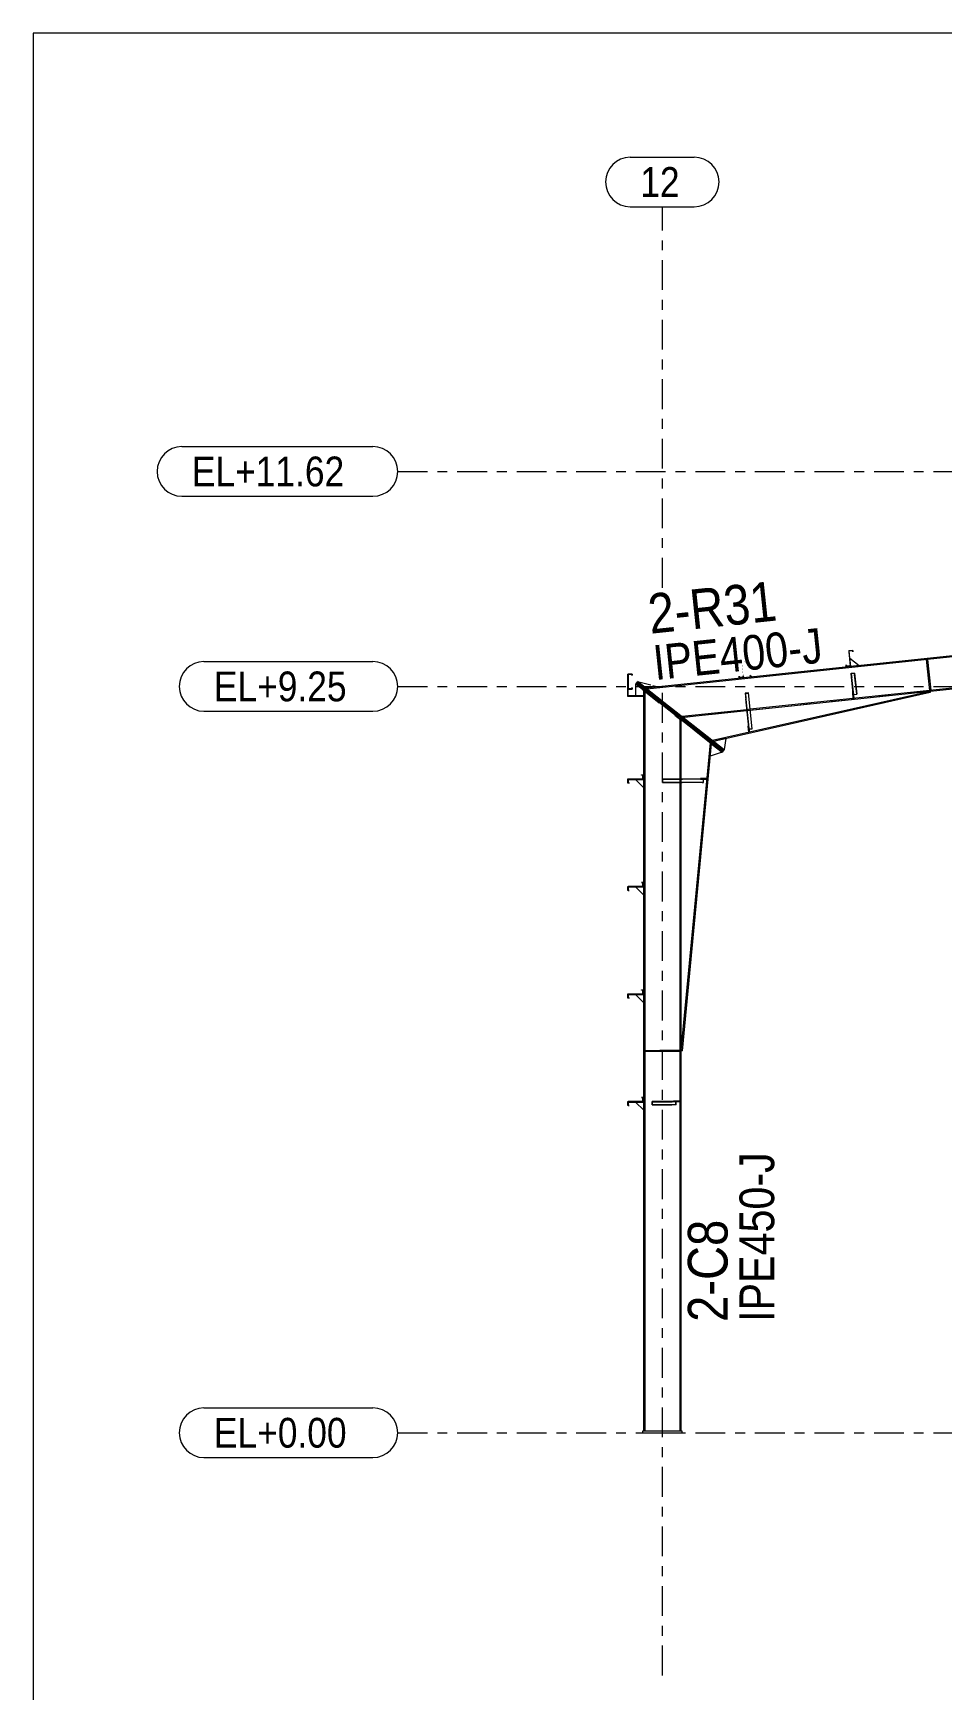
# Model space of a CAD drawing. Header units: millimetres. Extents: x -49 to 773, y -73 to 501.
# Drawn here: x -46.7 to 44.8, y 333.6 to 500.5 of the extents above; entities that cross this region are included whole.
import ezdxf

# ---------------------------------------------------------------- set-up
doc = ezdxf.new("R2010")
doc.units = ezdxf.units.MM
for name, pattern in [('XKITLINE00', [0]), ('XKITLINE02', [4, 2, -2]), ('XKITLINE03', [6, 3, -1, 1, -1])]:
    doc.linetypes.add(name, pattern=pattern)
for name, color, linetype, lineweight in [('DrawingSheet', 5, 'Continuous', 0), ('Part', 2, 'Continuous', 0), ('PartMark', 7, 'Continuous', 0), ('S-grid', 1, 'Continuous', 0)]:
    doc.layers.add(name, color=color, linetype=linetype, lineweight=lineweight)
doc.styles.add('ARIAL', font='ARIAL.TTF')

# ---------------------------------------------------------------- blocks, each defined once
blk = doc.blocks.new('*A300')
at = {"layer": 'Part'}
blk.add_hatch(color=3, dxfattribs=at).paths.add_polyline_path([(25.01, 434.02), (25.34, 434.05), (25.34, 434.02), (25.03, 433.99), (25.08, 433.47), (25.07, 433.47)], flags=17)
blk = doc.blocks.new('*A301')
at = {"layer": 'Part'}
blk.add_hatch(color=3, dxfattribs=at).paths.add_polyline_path([(35.69, 436.03), (36.02, 436.06), (36.02, 436.04), (35.71, 436.01), (35.75, 435.61), (35.73, 435.61)], flags=17)
blk = doc.blocks.new('*A304')
at = {"layer": 'Part'}
blk.add_hatch(color=3, dxfattribs=at).paths.add_polyline_path([(24.66, 437.16), (25.08, 437.2), (25.09, 437.08), (25.07, 437.08), (25.06, 437.19), (24.68, 437.15), (24.84, 435.65), (24.42, 435.61), (24.41, 435.73), (24.42, 435.74), (24.43, 435.63), (24.82, 435.67)], flags=17)
blk = doc.blocks.new('*A305')
at = {"layer": 'Part'}
blk.add_hatch(color=3, dxfattribs=at).paths.add_polyline_path([(35.43, 438.3), (35.85, 438.34), (35.86, 438.22), (35.85, 438.21), (35.84, 438.32), (35.45, 438.28), (35.61, 436.79), (35.19, 436.75), (35.18, 436.87), (35.2, 436.87), (35.21, 436.76), (35.59, 436.8)], flags=17)
blk = doc.blocks.new('*A310')
at = {"layer": 'Part'}
blk.add_hatch(color=3, dxfattribs=at).paths.add_polyline_path([(14.58, 425.78), (14.58, 425.79), (14.71, 425.79), (14.71, 425.37), (13.21, 425.37), (13.21, 424.99), (13.32, 424.99), (13.32, 424.97), (13.19, 424.97), (13.19, 425.39), (14.69, 425.39), (14.69, 425.78)], flags=17)
blk = doc.blocks.new('*A311')
at = {"layer": 'Part'}
blk.add_hatch(color=3, dxfattribs=at).paths.add_polyline_path([(14.58, 414.94), (14.58, 414.96), (14.71, 414.96), (14.71, 414.54), (13.21, 414.54), (13.21, 414.15), (13.32, 414.15), (13.32, 414.14), (13.19, 414.14), (13.19, 414.56), (14.69, 414.56), (14.69, 414.94)], flags=17)
blk = doc.blocks.new('*A312')
at = {"layer": 'Part'}
blk.add_hatch(color=3, dxfattribs=at).paths.add_polyline_path([(14.58, 393.28), (14.58, 393.29), (14.71, 393.29), (14.71, 392.87), (13.21, 392.87), (13.21, 392.49), (13.32, 392.49), (13.32, 392.47), (13.19, 392.47), (13.19, 392.89), (14.69, 392.89), (14.69, 393.28)], flags=17)
blk = doc.blocks.new('*A313')
at = {"layer": 'Part'}
blk.add_hatch(color=3, dxfattribs=at).paths.add_polyline_path([(14.58, 404.11), (14.58, 404.12), (14.71, 404.12), (14.71, 403.71), (13.21, 403.71), (13.21, 403.32), (13.32, 403.32), (13.32, 403.31), (13.19, 403.31), (13.19, 403.72), (14.69, 403.72), (14.69, 404.11)], flags=17)
blk = doc.blocks.new('*A314')
at = {"layer": 'Part'}
blk.add_hatch(color=3, dxfattribs=at).paths.add_polyline_path([(15.63, 392.54), (15.63, 392.87), (16.08, 392.87), (16.08, 392.86), (15.66, 392.86), (15.66, 392.54)], flags=17)
blk = doc.blocks.new('*A315')
at = {"layer": 'Part'}
blk.add_hatch(color=3, dxfattribs=at).paths.add_polyline_path([(14.58, 425.78), (14.58, 425.79), (14.71, 425.79), (14.71, 425.37), (13.21, 425.37), (13.21, 424.99), (13.32, 424.99), (13.32, 424.97), (13.19, 424.97), (13.19, 425.39), (14.69, 425.39), (14.69, 425.78)], flags=17)
blk = doc.blocks.new('*A316')
at = {"layer": 'Part'}
blk.add_hatch(color=3, dxfattribs=at).paths.add_polyline_path([(14.58, 414.94), (14.58, 414.96), (14.71, 414.96), (14.71, 414.54), (13.21, 414.54), (13.21, 414.15), (13.32, 414.15), (13.32, 414.14), (13.19, 414.14), (13.19, 414.56), (14.69, 414.56), (14.69, 414.94)], flags=17)
blk = doc.blocks.new('*A317')
at = {"layer": 'Part'}
blk.add_hatch(color=3, dxfattribs=at).paths.add_polyline_path([(14.58, 393.28), (14.58, 393.29), (14.71, 393.29), (14.71, 392.87), (13.21, 392.87), (13.21, 392.49), (13.32, 392.49), (13.32, 392.47), (13.19, 392.47), (13.19, 392.89), (14.69, 392.89), (14.69, 393.28)], flags=17)
blk = doc.blocks.new('*A318')
at = {"layer": 'Part'}
blk.add_hatch(color=3, dxfattribs=at).paths.add_polyline_path([(14.58, 404.11), (14.58, 404.12), (14.71, 404.12), (14.71, 403.71), (13.21, 403.71), (13.21, 403.32), (13.32, 403.32), (13.32, 403.31), (13.19, 403.31), (13.19, 403.72), (14.69, 403.72), (14.69, 404.11)], flags=17)
blk = doc.blocks.new('*A319')
at = {"layer": 'Part'}
blk.add_hatch(color=3, dxfattribs=at).paths.add_polyline_path([(13.19, 434.43), (13.19, 435.95), (13.61, 435.95), (13.61, 435.83), (13.59, 435.83), (13.59, 435.94), (13.21, 435.94), (13.21, 434.45), (13.59, 434.45), (13.59, 434.56), (13.61, 434.56), (13.61, 434.43)], flags=17)
blk = doc.blocks.new('*A320')
at = {"layer": 'Part'}
blk.add_hatch(color=3, dxfattribs=at).paths.add_polyline_path([(24.66, 437.16), (25.08, 437.2), (25.09, 437.08), (25.07, 437.08), (25.06, 437.19), (24.68, 437.15), (24.84, 435.65), (24.42, 435.61), (24.41, 435.73), (24.42, 435.74), (24.43, 435.63), (24.82, 435.67)], flags=17)
blk = doc.blocks.new('*A321')
at = {"layer": 'Part'}
blk.add_hatch(color=3, dxfattribs=at).paths.add_polyline_path([(16.67, 425.04), (16.67, 425.37), (17.28, 425.37), (17.28, 425.36), (16.71, 425.36), (16.71, 425.04)], flags=17)
blk = doc.blocks.new('*A322')
at = {"layer": 'Part'}
blk.add_hatch(color=3, dxfattribs=at).paths.add_polyline_path([(35.43, 438.3), (35.85, 438.34), (35.86, 438.22), (35.85, 438.21), (35.84, 438.32), (35.45, 438.28), (35.61, 436.79), (35.19, 436.75), (35.18, 436.87), (35.2, 436.87), (35.21, 436.76), (35.59, 436.8)], flags=17)
blk = doc.blocks.new('*A398')
at = {"layer": 'DrawingSheet', "color": 5, "linetype": 'XKITLINE00', "lineweight": 0}
for p, q in [((773.26, 500.54), (-46.74, 500.54)), ((-46.74, 500.54), (-46.74, -73.46))]:
    blk.add_line(p, q, dxfattribs=at)
blk = doc.blocks.new('*A1342')
at = {"layer": 'S-grid', "color": 1, "linetype": 'XKITLINE03', "lineweight": 0}
blk.add_line((-10, 456.37), (127.7, 456.37), dxfattribs=at)
at = {"layer": 'S-grid', "color": 3, "style": 'ARIAL', "width": 0.85}
blk.add_text('EL+11.62', height=3, dxfattribs=at).set_placement((-30.74, 454.87))
blk = doc.blocks.new('*A1343')
at = {"layer": 'S-grid', "color": 1, "linetype": 'XKITLINE03', "lineweight": 0}
blk.add_line((-10, 434.71), (458.97, 434.71), dxfattribs=at)
at = {"layer": 'S-grid', "color": 3, "style": 'ARIAL', "width": 0.85}
blk.add_text('EL+9.25', height=3, dxfattribs=at).set_placement((-28.52, 433.21))
blk = doc.blocks.new('*A1344')
at = {"layer": 'S-grid', "color": 1, "linetype": 'XKITLINE03', "lineweight": 0}
blk.add_line((-10, 359.5), (458.97, 359.5), dxfattribs=at)
at = {"layer": 'S-grid', "color": 3, "style": 'ARIAL', "width": 0.85}
blk.add_text('EL+0.00', height=3, dxfattribs=at).set_placement((-28.52, 358))
blk = doc.blocks.new('*A1387')
at = {"layer": 'S-grid', "color": 1, "linetype": 'XKITLINE03', "lineweight": 0}
for p, q in [((16.67, 444.66), (16.67, 483.04)), ((16.67, 335.05), (16.67, 434.91))]:
    blk.add_line(p, q, dxfattribs=at)
at = {"layer": 'S-grid', "color": 3, "style": 'ARIAL', "width": 0.85}
blk.add_text('12', height=3, dxfattribs=at).set_placement((14.44, 484.04))
blk = doc.blocks.new('*A1389')
at = {"layer": 'Part', "color": 2, "linetype": 'XKITLINE00', "lineweight": 0}
for p, q in [((114.12, 444.99), (15.03, 434.53)), ((114.13, 444.88), (15.15, 434.44)), ((111.37, 441.45), (25.51, 432.4)), ((111.38, 441.35), (25.53, 432.29)), ((114.46, 441.78), (111.7, 441.49)), ((114.47, 441.67), (111.71, 441.38)), ((25.18, 432.36), (18.66, 431.67)), ((25.19, 432.26), (18.78, 431.58))]:
    blk.add_line(p, q, dxfattribs=at)
at = {"layer": 'Part', "color": 7, "linetype": 'XKITLINE02', "lineweight": 0}
for p, q in [((114.47, 441.67), (114.12, 444.99)), ((111.7, 441.49), (111.37, 441.45)), ((111.71, 441.38), (111.38, 441.35)), ((111.7, 441.49), (111.39, 441.46)), ((15.03, 434.53), (18.78, 431.58)), ((25.51, 432.4), (25.18, 432.36)), ((25.53, 432.29), (25.19, 432.26))]:
    blk.add_line(p, q, dxfattribs=at)
blk = doc.blocks.new('*A1431')
at = {"layer": 'Part', "color": 2, "linetype": 'XKITLINE00', "lineweight": 0}
for p, q in [((14.79, 359.67), (14.79, 434.3)), ((14.91, 434.21), (14.91, 359.67)), ((18.42, 431.43), (18.42, 425.37)), ((18.54, 431.34), (18.54, 425.37)), ((18.42, 425.04), (18.42, 359.67)), ((18.54, 425.04), (18.54, 359.67))]:
    blk.add_line(p, q, dxfattribs=at)
at = {"layer": 'Part', "color": 7, "linetype": 'XKITLINE02', "lineweight": 0}
for p, q in [((14.79, 434.3), (18.54, 431.34)), ((18.42, 425.37), (18.42, 425.04)), ((18.54, 425.37), (18.54, 425.04)), ((18.54, 359.67), (14.79, 359.67))]:
    blk.add_line(p, q, dxfattribs=at)
blk = doc.blocks.new('*A1432')
at = {"layer": 'Part', "color": 7, "linetype": 'XKITLINE02', "lineweight": 0}
for p, q in [((43.64, 434.2), (18.9, 431.59)), ((18.88, 431.5), (21.83, 429.17))]:
    blk.add_line(p, q, dxfattribs=at)
at = {"layer": 'Part', "color": 2, "linetype": 'XKITLINE00', "lineweight": 0}
for p, q in [((43.64, 434.2), (21.72, 429.26)), ((43.67, 434.1), (21.83, 429.17)), ((43.64, 434.2), (43.67, 434.1)), ((18.9, 431.59), (18.88, 431.5))]:
    blk.add_line(p, q, dxfattribs=at)
blk = doc.blocks.new('*A1433')
at = {"layer": 'Part', "color": 2, "linetype": 'XKITLINE00', "lineweight": 0}
for p, q in [((25.34, 434.05), (25.01, 434.02)), ((25.01, 434.02), (25.38, 430.51)), ((25.03, 433.99), (25.34, 434.02)), ((25.03, 433.99), (25.08, 433.47)), ((25.08, 433.47), (25.07, 433.47)), ((25.42, 430.23), (25.08, 433.47)), ((25.72, 430.45), (25.34, 434.05)), ((25.4, 430.42), (25.72, 430.45)), ((25.41, 430.22), (25.42, 430.23))]:
    blk.add_line(p, q, dxfattribs=at)
at = {"layer": 'Part', "color": 7, "linetype": 'XKITLINE02', "lineweight": 0}
for p, q in [((25.38, 430.51), (25.41, 430.22)), ((25.39, 430.42), (25.72, 430.46))]:
    blk.add_line(p, q, dxfattribs=at)
blk = doc.blocks.new('*A1434')
at = {"layer": 'Part', "color": 7, "linetype": 'XKITLINE02', "lineweight": 0}
for p, q in [((25.41, 430.22), (25.01, 434.02)), ((25.42, 430.23), (25.03, 433.99)), ((25.72, 430.45), (25.34, 434.05)), ((25.39, 430.42), (25.72, 430.46)), ((25.4, 430.42), (25.72, 430.45)), ((25.41, 430.22), (25.42, 430.23))]:
    blk.add_line(p, q, dxfattribs=at)
blk = doc.blocks.new('*A1435')
at = {"layer": 'Part', "color": 7, "linetype": 'XKITLINE02', "lineweight": 0}
for p, q in [((24.82, 435.77), (24.84, 435.65)), ((24.84, 435.57), (24.89, 435.57))]:
    blk.add_line(p, q, dxfattribs=at)
at = {"layer": 'Part', "color": 2, "linetype": 'XKITLINE00', "lineweight": 0}
for p, q in [((24.89, 435.57), (24.86, 435.77)), ((24.84, 435.65), (24.84, 435.57))]:
    blk.add_line(p, q, dxfattribs=at)
blk = doc.blocks.new('*A1436')
at = {"layer": 'Part', "color": 7, "linetype": 'XKITLINE02', "lineweight": 0}
for p, q in [((24.89, 435.57), (24.86, 435.77)), ((25.71, 435.66), (24.89, 435.57))]:
    blk.add_line(p, q, dxfattribs=at)
at = {"layer": 'Part', "color": 2, "linetype": 'XKITLINE00', "lineweight": 0}
blk.add_line((25.49, 435.84), (25.71, 435.66), dxfattribs=at)
blk = doc.blocks.new('*A1437')
at = {"layer": 'Part', "color": 2, "linetype": 'XKITLINE00', "lineweight": 0}
for p, q in [((25.38, 430.09), (25.32, 430.71)), ((25.32, 430.71), (25.36, 430.71)), ((25.38, 430.51), (25.42, 430.09)), ((25.42, 430.09), (25.38, 430.09))]:
    blk.add_line(p, q, dxfattribs=at)
at = {"layer": 'Part', "color": 7, "linetype": 'XKITLINE02', "lineweight": 0}
for p, q in [((25.36, 430.71), (25.38, 430.51)), ((25.37, 430.21), (25.41, 430.22))]:
    blk.add_line(p, q, dxfattribs=at)
blk = doc.blocks.new('*A1438')
at = {"layer": 'Part', "color": 7, "linetype": 'XKITLINE02', "lineweight": 0}
for p, q in [((25.32, 430.71), (25.38, 430.09)), ((25.36, 430.71), (25.32, 430.71)), ((25.42, 430.09), (25.36, 430.71)), ((25.37, 430.21), (25.41, 430.22)), ((25.38, 430.09), (25.42, 430.09))]:
    blk.add_line(p, q, dxfattribs=at)
blk = doc.blocks.new('*A1439')
at = {"layer": 'Part', "color": 2, "linetype": 'XKITLINE00', "lineweight": 0}
for p, q in [((20.52, 425.42), (20.52, 425.37)), ((21.14, 425.42), (20.52, 425.42)), ((21.14, 425.37), (20.7, 425.37)), ((21.14, 425.42), (21.14, 425.39))]:
    blk.add_line(p, q, dxfattribs=at)
at = {"layer": 'Part', "color": 7, "linetype": 'XKITLINE02', "lineweight": 0}
for p, q in [((20.7, 425.37), (20.52, 425.37)), ((21.02, 425.37), (21.02, 425.42)), ((21.14, 425.39), (21.14, 425.37)), ((21.14, 425.37), (21.14, 425.37)), ((21.14, 425.37), (21.14, 425.37))]:
    blk.add_line(p, q, dxfattribs=at)
blk = doc.blocks.new('*A1440')
at = {"layer": 'Part', "color": 7, "linetype": 'XKITLINE02', "lineweight": 0}
for p, q in [((21.14, 425.42), (20.52, 425.42)), ((20.52, 425.42), (20.52, 425.37)), ((20.52, 425.37), (21.14, 425.37)), ((21.02, 425.37), (21.02, 425.42)), ((21.14, 425.37), (21.14, 425.42))]:
    blk.add_line(p, q, dxfattribs=at)
blk = doc.blocks.new('*A1441')
at = {"layer": 'Part', "color": 7, "linetype": 'XKITLINE02', "lineweight": 0}
for p, q in [((21.48, 427.69), (21.58, 428.81)), ((21.69, 428.86), (22.68, 428.08))]:
    blk.add_line(p, q, dxfattribs=at)
at = {"layer": 'Part', "color": 2, "linetype": 'XKITLINE00', "lineweight": 0}
for p, q in [((22.68, 428.08), (21.48, 427.69)), ((21.58, 428.81), (21.69, 428.86))]:
    blk.add_line(p, q, dxfattribs=at)
blk = doc.blocks.new('*A1442')
at = {"layer": 'Part', "color": 2, "linetype": 'XKITLINE00', "lineweight": 0}
for p, q in [((21.96, 429.2), (21.93, 429.09)), ((23.05, 429.45), (22.89, 428.34))]:
    blk.add_line(p, q, dxfattribs=at)
at = {"layer": 'Part', "color": 7, "linetype": 'XKITLINE02', "lineweight": 0}
for p, q in [((21.93, 429.09), (22.89, 428.34)), ((23.05, 429.45), (21.96, 429.2))]:
    blk.add_line(p, q, dxfattribs=at)
blk = doc.blocks.new('*A1443')
at = {"layer": 'Part', "color": 7, "linetype": 'XKITLINE02', "lineweight": 0}
for p, q in [((35.85, 434.12), (35.91, 433.49)), ((35.89, 434.12), (35.85, 434.12)), ((35.96, 433.5), (35.89, 434.12)), ((35.9, 433.62), (35.94, 433.62)), ((35.91, 433.49), (35.96, 433.5))]:
    blk.add_line(p, q, dxfattribs=at)
blk = doc.blocks.new('*A1444')
at = {"layer": 'Part', "color": 2, "linetype": 'XKITLINE00', "lineweight": 0}
for p, q in [((35.91, 433.49), (35.85, 434.12)), ((35.85, 434.12), (35.89, 434.12)), ((35.92, 433.86), (35.96, 433.5))]:
    blk.add_line(p, q, dxfattribs=at)
at = {"layer": 'Part', "color": 7, "linetype": 'XKITLINE02', "lineweight": 0}
for p, q in [((35.89, 434.12), (35.92, 433.86)), ((35.9, 433.62), (35.94, 433.62)), ((35.96, 433.5), (35.91, 433.49))]:
    blk.add_line(p, q, dxfattribs=at)
blk = doc.blocks.new('*A1445')
at = {"layer": 'Part', "color": 2, "linetype": 'XKITLINE00', "lineweight": 0}
blk.add_line((35.57, 437.54), (36.49, 436.8), dxfattribs=at)
at = {"layer": 'Part', "color": 7, "linetype": 'XKITLINE02', "lineweight": 0}
for p, q in [((35.66, 436.71), (35.57, 437.54)), ((36.49, 436.8), (35.66, 436.71))]:
    blk.add_line(p, q, dxfattribs=at)
blk = doc.blocks.new('*A1446')
at = {"layer": 'Part', "color": 2, "linetype": 'XKITLINE00', "lineweight": 0}
for p, q in [((35.5, 438.2), (35.46, 438.2)), ((35.66, 436.71), (35.5, 438.2)), ((35.61, 436.79), (35.62, 436.71))]:
    blk.add_line(p, q, dxfattribs=at)
at = {"layer": 'Part', "color": 7, "linetype": 'XKITLINE02', "lineweight": 0}
for p, q in [((35.46, 438.2), (35.61, 436.79)), ((35.62, 436.71), (35.66, 436.71))]:
    blk.add_line(p, q, dxfattribs=at)
blk = doc.blocks.new('*A1447')
at = {"layer": 'Part', "color": 7, "linetype": 'XKITLINE02', "lineweight": 0}
for p, q in [((35.94, 433.64), (35.69, 436.03)), ((35.96, 433.64), (35.71, 436.01)), ((36.25, 433.92), (36.02, 436.06)), ((35.91, 433.9), (36.25, 433.94)), ((35.93, 433.89), (36.25, 433.92)), ((35.94, 433.64), (35.96, 433.64))]:
    blk.add_line(p, q, dxfattribs=at)
blk = doc.blocks.new('*A1448')
at = {"layer": 'Part', "color": 2, "linetype": 'XKITLINE00', "lineweight": 0}
for p, q in [((35.69, 436.03), (36.02, 436.06)), ((35.73, 435.61), (35.69, 436.03)), ((36.02, 436.04), (35.71, 436.01)), ((35.71, 436.01), (35.75, 435.61)), ((36.02, 436.06), (36.25, 433.92)), ((35.75, 435.61), (35.73, 435.61)), ((35.73, 435.61), (35.92, 433.86)), ((35.96, 433.64), (35.75, 435.61)), ((35.93, 433.89), (36.25, 433.92)), ((35.94, 433.64), (35.96, 433.64))]:
    blk.add_line(p, q, dxfattribs=at)
at = {"layer": 'Part', "color": 7, "linetype": 'XKITLINE02', "lineweight": 0}
for p, q in [((35.91, 433.9), (36.25, 433.94)), ((35.92, 433.86), (35.94, 433.64))]:
    blk.add_line(p, q, dxfattribs=at)
blk = doc.blocks.new('*A1451')
at = {"layer": 'Part', "color": 7, "linetype": 'XKITLINE02', "lineweight": 0}
for p, q in [((43.3, 437.41), (43.39, 437.42)), ((43.39, 437.42), (43.71, 434.32)), ((43.3, 437.41), (43.63, 434.31)), ((43.32, 437.28), (43.4, 437.29)), ((43.7, 434.44), (43.62, 434.43)), ((43.71, 434.32), (43.63, 434.31))]:
    blk.add_line(p, q, dxfattribs=at)
blk = doc.blocks.new('*A1452')
at = {"layer": 'Part', "color": 7, "linetype": 'XKITLINE02', "lineweight": 0}
for p, q in [((43.3, 437.41), (43.39, 437.42)), ((43.32, 437.28), (43.4, 437.29)), ((43.62, 434.43), (43.7, 434.44)), ((43.63, 434.31), (43.71, 434.32))]:
    blk.add_line(p, q, dxfattribs=at)
at = {"layer": 'Part', "color": 2, "linetype": 'XKITLINE00', "lineweight": 0}
for p, q in [((43.39, 437.42), (43.71, 434.32)), ((43.63, 434.31), (43.3, 437.41))]:
    blk.add_line(p, q, dxfattribs=at)
blk = doc.blocks.new('*A1467')
at = {"layer": 'Part', "color": 2, "linetype": 'XKITLINE00', "lineweight": 0}
for p, q in [((24.82, 435.67), (24.81, 435.77)), ((24.82, 435.77), (24.84, 435.65)), ((24.41, 435.73), (24.42, 435.74)), ((24.42, 435.61), (24.41, 435.73)), ((24.41, 435.73), (24.41, 435.73)), ((24.42, 435.74), (24.42, 435.73)), ((24.42, 435.73), (24.43, 435.63)), ((24.84, 435.65), (24.42, 435.61)), ((24.43, 435.63), (24.82, 435.67))]:
    blk.add_line(p, q, dxfattribs=at)
blk = doc.blocks.new('*A1468')
at = {"layer": 'Part', "color": 2, "linetype": 'XKITLINE00', "lineweight": 0}
for p, q in [((35.43, 438.3), (35.45, 438.3)), ((35.45, 438.3), (35.85, 438.34)), ((35.84, 438.32), (35.45, 438.28)), ((35.45, 438.28), (35.61, 436.79)), ((35.85, 438.21), (35.84, 438.32)), ((35.85, 438.34), (35.86, 438.22)), ((35.86, 438.22), (35.85, 438.21)), ((35.18, 436.86), (35.18, 436.87)), ((35.18, 436.87), (35.2, 436.87)), ((35.19, 436.75), (35.18, 436.86)), ((35.61, 436.79), (35.19, 436.75)), ((35.2, 436.87), (35.2, 436.86)), ((35.2, 436.86), (35.21, 436.76)), ((35.21, 436.76), (35.59, 436.8)), ((35.59, 436.8), (35.58, 436.9))]:
    blk.add_line(p, q, dxfattribs=at)
blk = doc.blocks.new('*A1473')
at = {"layer": 'S-grid', "color": 1, "linetype": 'XKITLINE00', "lineweight": 0}
for p, q in [((-29.52, 362), (-12.5, 362)), ((-29.52, 357), (-12.5, 357))]:
    blk.add_line(p, q, dxfattribs=at)
for centre, start, end in [((-29.52, 359.5), 90, 270), ((-12.5, 359.5), 270, 90)]:
    blk.add_arc(centre, 2.5, start, end, dxfattribs=at)
blk = doc.blocks.new('*A1474')
at = {"layer": 'Part', "color": 2, "linetype": 'XKITLINE00', "lineweight": 0}
for p, q in [((14.67, 359.67), (14.67, 359.5)), ((18.67, 359.67), (14.67, 359.67)), ((14.67, 359.5), (18.67, 359.5)), ((18.67, 359.5), (18.67, 359.67))]:
    blk.add_line(p, q, dxfattribs=at)
blk = doc.blocks.new('*A1475')
at = {"layer": 'S-grid', "color": 1, "linetype": 'XKITLINE00', "lineweight": 0}
for p, q in [((-29.52, 437.21), (-12.5, 437.21)), ((-29.52, 432.21), (-12.5, 432.21))]:
    blk.add_line(p, q, dxfattribs=at)
for centre, start, end in [((-29.52, 434.71), 90, 270), ((-12.5, 434.71), 270, 90)]:
    blk.add_arc(centre, 2.5, start, end, dxfattribs=at)
blk = doc.blocks.new('*A1476')
at = {"layer": 'Part', "color": 2, "linetype": 'XKITLINE00', "lineweight": 0}
for p, q in [((14.58, 425.79), (14.71, 425.79)), ((14.58, 425.78), (14.58, 425.79)), ((14.69, 425.78), (14.58, 425.78)), ((14.69, 425.39), (14.69, 425.78)), ((14.71, 425.79), (14.71, 425.37)), ((13.19, 424.97), (13.19, 425.39)), ((13.19, 425.39), (14.69, 425.39)), ((13.32, 424.97), (13.19, 424.97)), ((14.71, 425.37), (13.21, 425.37)), ((13.21, 425.37), (13.21, 424.99)), ((13.21, 424.99), (13.32, 424.99)), ((13.32, 424.99), (13.32, 424.97))]:
    blk.add_line(p, q, dxfattribs=at)
blk = doc.blocks.new('*A1477')
at = {"layer": 'Part', "color": 2, "linetype": 'XKITLINE00', "lineweight": 0}
for p, q in [((13.19, 414.14), (13.19, 414.56)), ((13.19, 414.56), (14.69, 414.56)), ((13.32, 414.14), (13.19, 414.14)), ((14.71, 414.54), (13.21, 414.54)), ((13.21, 414.54), (13.21, 414.15)), ((13.21, 414.15), (13.32, 414.15)), ((13.32, 414.15), (13.32, 414.14)), ((14.58, 414.96), (14.71, 414.96)), ((14.58, 414.94), (14.58, 414.96)), ((14.69, 414.94), (14.58, 414.94)), ((14.69, 414.56), (14.69, 414.94)), ((14.71, 414.96), (14.71, 414.54))]:
    blk.add_line(p, q, dxfattribs=at)
blk = doc.blocks.new('*A1478')
at = {"layer": 'Part', "color": 2, "linetype": 'XKITLINE00', "lineweight": 0}
for p, q in [((13.19, 392.47), (13.19, 392.89)), ((13.19, 392.89), (14.69, 392.89)), ((13.32, 392.47), (13.19, 392.47)), ((14.71, 392.87), (13.21, 392.87)), ((13.21, 392.87), (13.21, 392.49)), ((13.21, 392.49), (13.32, 392.49)), ((13.32, 392.49), (13.32, 392.47)), ((14.58, 393.29), (14.71, 393.29)), ((14.58, 393.28), (14.58, 393.29)), ((14.69, 393.28), (14.58, 393.28)), ((14.69, 392.89), (14.69, 393.28)), ((14.71, 393.29), (14.71, 392.87))]:
    blk.add_line(p, q, dxfattribs=at)
blk = doc.blocks.new('*A1479')
at = {"layer": 'Part', "color": 2, "linetype": 'XKITLINE00', "lineweight": 0}
for p, q in [((14.58, 404.12), (14.71, 404.12)), ((14.58, 404.11), (14.58, 404.12)), ((14.69, 404.11), (14.58, 404.11)), ((14.69, 403.72), (14.69, 404.11)), ((14.71, 404.12), (14.71, 403.71)), ((13.19, 403.31), (13.19, 403.72)), ((13.19, 403.72), (14.69, 403.72)), ((13.32, 403.31), (13.19, 403.31)), ((14.71, 403.71), (13.21, 403.71)), ((13.21, 403.71), (13.21, 403.32)), ((13.21, 403.32), (13.32, 403.32)), ((13.32, 403.32), (13.32, 403.31))]:
    blk.add_line(p, q, dxfattribs=at)
blk = doc.blocks.new('*A1480')
at = {"layer": 'Part', "color": 2, "linetype": 'XKITLINE00', "lineweight": 0}
for p, q in [((13.29, 403.71), (13.29, 403.67)), ((13.29, 403.67), (14.79, 403.67)), ((14.79, 403.71), (14.71, 403.71))]:
    blk.add_line(p, q, dxfattribs=at)
at = {"layer": 'Part', "color": 7, "linetype": 'XKITLINE02', "lineweight": 0}
for p, q in [((14.71, 403.71), (13.29, 403.71)), ((14.79, 403.67), (14.79, 403.71))]:
    blk.add_line(p, q, dxfattribs=at)
blk = doc.blocks.new('*A1481')
at = {"layer": 'Part', "color": 2, "linetype": 'XKITLINE00', "lineweight": 0}
blk.add_line((14.79, 402.83), (13.96, 403.67), dxfattribs=at)
at = {"layer": 'Part', "color": 7, "linetype": 'XKITLINE02', "lineweight": 0}
for p, q in [((13.96, 403.67), (14.79, 403.67)), ((14.79, 403.67), (14.79, 402.83))]:
    blk.add_line(p, q, dxfattribs=at)
blk = doc.blocks.new('*A1482')
at = {"layer": 'Part', "color": 7, "linetype": 'XKITLINE02', "lineweight": 0}
for p, q in [((18.29, 392.87), (15.63, 392.87)), ((15.63, 392.54), (18.05, 392.54)), ((15.66, 392.86), (18.29, 392.86)), ((18.04, 392.54), (18.04, 392.87)), ((18.05, 392.54), (18.05, 392.86)), ((18.29, 392.86), (18.29, 392.87))]:
    blk.add_line(p, q, dxfattribs=at)
blk = doc.blocks.new('*A1483')
at = {"layer": 'Part', "color": 2, "linetype": 'XKITLINE00', "lineweight": 0}
for p, q in [((13.29, 392.87), (13.29, 392.83)), ((13.29, 392.83), (14.79, 392.83)), ((14.79, 392.87), (14.71, 392.87))]:
    blk.add_line(p, q, dxfattribs=at)
at = {"layer": 'Part', "color": 7, "linetype": 'XKITLINE02', "lineweight": 0}
for p, q in [((14.71, 392.87), (13.29, 392.87)), ((14.79, 392.83), (14.79, 392.87))]:
    blk.add_line(p, q, dxfattribs=at)
blk = doc.blocks.new('*A1484')
at = {"layer": 'Part', "color": 2, "linetype": 'XKITLINE00', "lineweight": 0}
blk.add_line((14.79, 392), (13.96, 392.83), dxfattribs=at)
at = {"layer": 'Part', "color": 7, "linetype": 'XKITLINE02', "lineweight": 0}
for p, q in [((13.96, 392.83), (14.79, 392.83)), ((14.79, 392.83), (14.79, 392))]:
    blk.add_line(p, q, dxfattribs=at)
blk = doc.blocks.new('*A1485')
at = {"layer": 'Part', "color": 2, "linetype": 'XKITLINE00', "lineweight": 0}
for p, q in [((15.63, 392.54), (15.63, 392.87)), ((18.05, 392.87), (15.63, 392.87)), ((18.05, 392.54), (15.63, 392.54)), ((18.29, 392.86), (15.66, 392.86)), ((15.66, 392.54), (15.66, 392.86)), ((16.08, 392.87), (16.08, 392.86)), ((18.05, 392.54), (18.05, 392.86)), ((18.29, 392.87), (18.29, 392.86))]:
    blk.add_line(p, q, dxfattribs=at)
at = {"layer": 'Part', "color": 7, "linetype": 'XKITLINE02', "lineweight": 0}
for p, q in [((18.04, 392.54), (18.04, 392.87)), ((18.05, 392.87), (18.29, 392.87)), ((18.29, 392.87), (18.05, 392.87))]:
    blk.add_line(p, q, dxfattribs=at)
blk = doc.blocks.new('*A1486')
at = {"layer": 'Part', "color": 2, "linetype": 'XKITLINE00', "lineweight": 0}
for p, q in [((13.29, 414.54), (13.29, 414.5)), ((13.29, 414.5), (14.79, 414.5)), ((14.79, 414.54), (14.71, 414.54))]:
    blk.add_line(p, q, dxfattribs=at)
at = {"layer": 'Part', "color": 7, "linetype": 'XKITLINE02', "lineweight": 0}
for p, q in [((14.71, 414.54), (13.29, 414.54)), ((14.79, 414.5), (14.79, 414.54))]:
    blk.add_line(p, q, dxfattribs=at)
blk = doc.blocks.new('*A1487')
at = {"layer": 'Part', "color": 2, "linetype": 'XKITLINE00', "lineweight": 0}
blk.add_line((14.79, 413.67), (13.96, 414.5), dxfattribs=at)
at = {"layer": 'Part', "color": 7, "linetype": 'XKITLINE02', "lineweight": 0}
for p, q in [((13.96, 414.5), (14.79, 414.5)), ((14.79, 414.5), (14.79, 413.67))]:
    blk.add_line(p, q, dxfattribs=at)
blk = doc.blocks.new('*A1488')
at = {"layer": 'Part', "color": 2, "linetype": 'XKITLINE00', "lineweight": 0}
for p, q in [((14.91, 398.01), (18.42, 398.01)), ((18.42, 397.92), (14.91, 397.92))]:
    blk.add_line(p, q, dxfattribs=at)
at = {"layer": 'Part', "color": 7, "linetype": 'XKITLINE02', "lineweight": 0}
for p, q in [((14.91, 397.92), (14.91, 398.01)), ((15.03, 397.92), (15.03, 398.01)), ((18.3, 397.92), (18.3, 398.01)), ((18.42, 398.01), (18.42, 397.92))]:
    blk.add_line(p, q, dxfattribs=at)
blk = doc.blocks.new('*A1489')
at = {"layer": 'Part', "color": 7, "linetype": 'XKITLINE02', "lineweight": 0}
for p, q in [((18.42, 398.01), (14.91, 398.01)), ((14.91, 397.92), (14.91, 398.01)), ((18.42, 397.92), (14.91, 397.92)), ((15.03, 398.01), (15.03, 397.92)), ((18.3, 397.92), (18.3, 398.01)), ((18.42, 398.01), (18.42, 397.92))]:
    blk.add_line(p, q, dxfattribs=at)
blk = doc.blocks.new('*A1490')
at = {"layer": 'Part', "color": 7, "linetype": 'XKITLINE02', "lineweight": 0}
for p, q in [((13.19, 435.95), (13.19, 434.43)), ((13.61, 435.95), (13.19, 435.95)), ((13.21, 434.45), (13.21, 435.94)), ((13.21, 435.94), (13.59, 435.94)), ((13.59, 435.94), (13.59, 435.83)), ((13.59, 435.83), (13.61, 435.83)), ((13.61, 435.83), (13.61, 435.95)), ((13.19, 434.43), (13.61, 434.43)), ((13.59, 434.45), (13.21, 434.45)), ((13.61, 434.56), (13.59, 434.56)), ((13.59, 434.56), (13.59, 434.45)), ((13.61, 434.43), (13.61, 434.56))]:
    blk.add_line(p, q, dxfattribs=at)
blk = doc.blocks.new('*A1491')
at = {"layer": 'Part', "color": 2, "linetype": 'XKITLINE00', "lineweight": 0}
for p, q in [((14.79, 433.77), (13.15, 433.77)), ((13.15, 433.77), (13.15, 433.73)), ((13.15, 433.73), (14.79, 433.73)), ((14.79, 433.73), (14.79, 433.77))]:
    blk.add_line(p, q, dxfattribs=at)
blk = doc.blocks.new('*A1492')
at = {"layer": 'Part', "color": 2, "linetype": 'XKITLINE00', "lineweight": 0}
for p, q in [((13.19, 435.85), (13.15, 435.85)), ((13.15, 435.85), (13.15, 433.77)), ((13.19, 434.43), (13.19, 433.77)), ((13.19, 433.77), (13.15, 433.77))]:
    blk.add_line(p, q, dxfattribs=at)
at = {"layer": 'Part', "color": 7, "linetype": 'XKITLINE02', "lineweight": 0}
blk.add_line((13.19, 434.43), (13.19, 435.85), dxfattribs=at)
blk = doc.blocks.new('*A1493')
at = {"layer": 'Part', "color": 2, "linetype": 'XKITLINE00', "lineweight": 0}
for p, q in [((13.98, 433.77), (13.98, 434.94)), ((14.69, 434.38), (14.79, 434.17))]:
    blk.add_line(p, q, dxfattribs=at)
at = {"layer": 'Part', "color": 7, "linetype": 'XKITLINE02', "lineweight": 0}
for p, q in [((14.69, 434.38), (13.98, 434.94)), ((14.79, 434.17), (14.79, 433.77)), ((14.79, 433.77), (13.98, 433.77))]:
    blk.add_line(p, q, dxfattribs=at)
blk = doc.blocks.new('*A1494')
at = {"layer": 'Part', "color": 2, "linetype": 'XKITLINE00', "lineweight": 0}
blk.add_line((14.79, 424.5), (13.96, 425.33), dxfattribs=at)
at = {"layer": 'Part', "color": 7, "linetype": 'XKITLINE02', "lineweight": 0}
for p, q in [((13.96, 425.33), (14.79, 425.33)), ((14.79, 425.33), (14.79, 424.5))]:
    blk.add_line(p, q, dxfattribs=at)
blk = doc.blocks.new('*A1495')
at = {"layer": 'Part', "color": 2, "linetype": 'XKITLINE00', "lineweight": 0}
for p, q in [((13.29, 425.37), (13.29, 425.33)), ((13.29, 425.33), (14.79, 425.33)), ((14.79, 425.37), (14.71, 425.37))]:
    blk.add_line(p, q, dxfattribs=at)
at = {"layer": 'Part', "color": 7, "linetype": 'XKITLINE02', "lineweight": 0}
for p, q in [((14.71, 425.37), (13.29, 425.37)), ((14.79, 425.33), (14.79, 425.37))]:
    blk.add_line(p, q, dxfattribs=at)
blk = doc.blocks.new('*A1496')
at = {"layer": 'Part', "color": 2, "linetype": 'XKITLINE00', "lineweight": 0}
for p, q in [((14.18, 435.2), (15.5, 434.86)), ((15.15, 434.55), (14.93, 434.61)), ((15.72, 434.81), (16.27, 434.67))]:
    blk.add_line(p, q, dxfattribs=at)
at = {"layer": 'Part', "color": 7, "linetype": 'XKITLINE02', "lineweight": 0}
for p, q in [((14.93, 434.61), (14.18, 435.2)), ((16.27, 434.67), (15.15, 434.55))]:
    blk.add_line(p, q, dxfattribs=at)
blk = doc.blocks.new('*A1497')
at = {"layer": 'Part', "color": 2, "linetype": 'XKITLINE00', "lineweight": 0}
for p, q in [((14.58, 425.79), (14.71, 425.79)), ((14.58, 425.78), (14.58, 425.79)), ((14.69, 425.78), (14.58, 425.78)), ((14.69, 425.39), (14.69, 425.78)), ((14.71, 425.79), (14.71, 425.37)), ((13.19, 424.97), (13.19, 425.39)), ((13.19, 425.39), (14.69, 425.39)), ((13.32, 424.97), (13.19, 424.97)), ((14.71, 425.37), (13.21, 425.37)), ((13.21, 425.37), (13.21, 424.99)), ((13.21, 424.99), (13.32, 424.99)), ((13.32, 424.99), (13.32, 424.97))]:
    blk.add_line(p, q, dxfattribs=at)
blk = doc.blocks.new('*A1498')
at = {"layer": 'Part', "color": 2, "linetype": 'XKITLINE00', "lineweight": 0}
for p, q in [((13.19, 414.14), (13.19, 414.56)), ((13.19, 414.56), (14.69, 414.56)), ((13.32, 414.14), (13.19, 414.14)), ((14.71, 414.54), (13.21, 414.54)), ((13.21, 414.54), (13.21, 414.15)), ((13.21, 414.15), (13.32, 414.15)), ((13.32, 414.15), (13.32, 414.14)), ((14.58, 414.96), (14.71, 414.96)), ((14.58, 414.94), (14.58, 414.96)), ((14.69, 414.94), (14.58, 414.94)), ((14.69, 414.56), (14.69, 414.94)), ((14.71, 414.96), (14.71, 414.54))]:
    blk.add_line(p, q, dxfattribs=at)
blk = doc.blocks.new('*A1499')
at = {"layer": 'Part', "color": 2, "linetype": 'XKITLINE00', "lineweight": 0}
for p, q in [((13.19, 392.47), (13.19, 392.89)), ((13.19, 392.89), (14.69, 392.89)), ((13.32, 392.47), (13.19, 392.47)), ((14.71, 392.87), (13.21, 392.87)), ((13.21, 392.87), (13.21, 392.49)), ((13.21, 392.49), (13.32, 392.49)), ((13.32, 392.49), (13.32, 392.47)), ((14.58, 393.29), (14.71, 393.29)), ((14.58, 393.28), (14.58, 393.29)), ((14.69, 393.28), (14.58, 393.28)), ((14.69, 392.89), (14.69, 393.28)), ((14.71, 393.29), (14.71, 392.87))]:
    blk.add_line(p, q, dxfattribs=at)
blk = doc.blocks.new('*A1500')
at = {"layer": 'Part', "color": 2, "linetype": 'XKITLINE00', "lineweight": 0}
for p, q in [((14.58, 404.12), (14.71, 404.12)), ((14.58, 404.11), (14.58, 404.12)), ((14.69, 404.11), (14.58, 404.11)), ((14.69, 403.72), (14.69, 404.11)), ((14.71, 404.12), (14.71, 403.71)), ((13.19, 403.31), (13.19, 403.72)), ((13.19, 403.72), (14.69, 403.72)), ((13.32, 403.31), (13.19, 403.31)), ((14.71, 403.71), (13.21, 403.71)), ((13.21, 403.71), (13.21, 403.32)), ((13.21, 403.32), (13.32, 403.32)), ((13.32, 403.32), (13.32, 403.31))]:
    blk.add_line(p, q, dxfattribs=at)
blk = doc.blocks.new('*A1501')
at = {"layer": 'Part', "color": 2, "linetype": 'XKITLINE00', "lineweight": 0}
for p, q in [((13.19, 434.43), (13.19, 435.95)), ((13.19, 435.95), (13.61, 435.95)), ((13.59, 435.94), (13.21, 435.94)), ((13.21, 435.94), (13.21, 434.45)), ((13.59, 435.83), (13.59, 435.94)), ((13.61, 435.83), (13.59, 435.83)), ((13.61, 435.95), (13.61, 435.83)), ((13.61, 434.43), (13.19, 434.43)), ((13.21, 434.45), (13.59, 434.45)), ((13.59, 434.45), (13.59, 434.56)), ((13.59, 434.56), (13.61, 434.56)), ((13.61, 434.56), (13.61, 434.43))]:
    blk.add_line(p, q, dxfattribs=at)
blk = doc.blocks.new('*A1502')
at = {"layer": 'Part', "color": 2, "linetype": 'XKITLINE00', "lineweight": 0}
for p, q in [((24.82, 435.67), (24.81, 435.77)), ((24.82, 435.77), (24.84, 435.65)), ((24.41, 435.73), (24.42, 435.74)), ((24.42, 435.61), (24.41, 435.73)), ((24.41, 435.73), (24.41, 435.73)), ((24.42, 435.74), (24.42, 435.73)), ((24.42, 435.73), (24.43, 435.63)), ((24.84, 435.65), (24.42, 435.61)), ((24.43, 435.63), (24.82, 435.67))]:
    blk.add_line(p, q, dxfattribs=at)
blk = doc.blocks.new('*A1503')
at = {"layer": 'Part', "color": 2, "linetype": 'XKITLINE00', "lineweight": 0}
for p, q in [((18.64, 431.27), (18.54, 431.22)), ((21.49, 429.02), (18.54, 398.01)), ((21.6, 428.93), (18.66, 398)), ((18.54, 398.01), (18.66, 398))]:
    blk.add_line(p, q, dxfattribs=at)
at = {"layer": 'Part', "color": 7, "linetype": 'XKITLINE02', "lineweight": 0}
for p, q in [((18.54, 431.22), (18.64, 431.27)), ((18.54, 398.01), (18.54, 431.22)), ((21.6, 428.93), (18.64, 431.27)), ((18.64, 431.27), (18.64, 431.27)), ((21.49, 429.02), (18.64, 431.27)), ((18.64, 431.27), (18.64, 431.27))]:
    blk.add_line(p, q, dxfattribs=at)
blk = doc.blocks.new('*A1504')
at = {"layer": 'Part', "color": 2, "linetype": 'XKITLINE00', "lineweight": 0}
for p, q in [((17.8, 392.92), (17.8, 392.87)), ((18.43, 392.92), (17.8, 392.92)), ((18.43, 392.87), (18.05, 392.87))]:
    blk.add_line(p, q, dxfattribs=at)
at = {"layer": 'Part', "color": 7, "linetype": 'XKITLINE02', "lineweight": 0}
for p, q in [((18.05, 392.87), (17.8, 392.87)), ((18.3, 392.87), (18.3, 392.92)), ((18.43, 392.92), (18.43, 392.87))]:
    blk.add_line(p, q, dxfattribs=at)
blk = doc.blocks.new('*A1505')
at = {"layer": 'Part', "color": 7, "linetype": 'XKITLINE02', "lineweight": 0}
for p, q in [((18.43, 392.92), (17.8, 392.92)), ((17.8, 392.92), (17.8, 392.87)), ((17.8, 392.87), (18.43, 392.87)), ((18.3, 392.87), (18.3, 392.92)), ((18.43, 392.87), (18.43, 392.92))]:
    blk.add_line(p, q, dxfattribs=at)
blk = doc.blocks.new('*A1506')
at = {"layer": 'Part', "color": 2, "linetype": 'XKITLINE00', "lineweight": 0}
for p, q in [((16.67, 425.04), (16.67, 425.37)), ((20.7, 425.37), (16.67, 425.37)), ((20.83, 425.04), (16.67, 425.04)), ((21.01, 425.36), (16.71, 425.36)), ((16.71, 425.04), (16.71, 425.36)), ((17.28, 425.37), (17.28, 425.36)), ((20.83, 425.04), (20.83, 425.36)), ((21.01, 425.37), (21.01, 425.36))]:
    blk.add_line(p, q, dxfattribs=at)
at = {"layer": 'Part', "color": 7, "linetype": 'XKITLINE02', "lineweight": 0}
for p, q in [((20.7, 425.37), (21.01, 425.37)), ((20.82, 425.04), (20.82, 425.37))]:
    blk.add_line(p, q, dxfattribs=at)
blk = doc.blocks.new('*A1507')
at = {"layer": 'Part', "color": 7, "linetype": 'XKITLINE02', "lineweight": 0}
for p, q in [((21.01, 425.37), (16.67, 425.37)), ((16.67, 425.04), (20.83, 425.04)), ((16.71, 425.36), (21.01, 425.36)), ((20.82, 425.04), (20.82, 425.37)), ((20.83, 425.04), (20.83, 425.36)), ((21.01, 425.36), (21.01, 425.37))]:
    blk.add_line(p, q, dxfattribs=at)
blk = doc.blocks.new('*A1508')
at = {"layer": 'Part', "color": 2, "linetype": 'XKITLINE00', "lineweight": 0}
for p, q in [((14.08, 435.07), (14.18, 435.2)), ((22.79, 428.21), (14.08, 435.07)), ((14.18, 435.2), (22.89, 428.34)), ((22.89, 428.34), (22.79, 428.21))]:
    blk.add_line(p, q, dxfattribs=at)
blk = doc.blocks.new('*A1509')
at = {"layer": 'Part', "color": 2, "linetype": 'XKITLINE00', "lineweight": 0}
for p, q in [((13.98, 434.94), (14.08, 435.07)), ((22.68, 428.08), (13.98, 434.94)), ((14.08, 435.07), (22.79, 428.21)), ((22.79, 428.21), (22.68, 428.08))]:
    blk.add_line(p, q, dxfattribs=at)
blk = doc.blocks.new('*A1510')
at = {"layer": 'Part', "color": 2, "linetype": 'XKITLINE00', "lineweight": 0}
for p, q in [((35.43, 438.3), (35.45, 438.3)), ((35.45, 438.3), (35.85, 438.34)), ((35.84, 438.32), (35.45, 438.28)), ((35.45, 438.28), (35.61, 436.79)), ((35.85, 438.21), (35.84, 438.32)), ((35.85, 438.34), (35.86, 438.22)), ((35.86, 438.22), (35.85, 438.21)), ((35.18, 436.86), (35.18, 436.87)), ((35.18, 436.87), (35.2, 436.87)), ((35.19, 436.75), (35.18, 436.86)), ((35.61, 436.79), (35.19, 436.75)), ((35.2, 436.87), (35.2, 436.86)), ((35.2, 436.86), (35.21, 436.76)), ((35.21, 436.76), (35.59, 436.8)), ((35.59, 436.8), (35.58, 436.9))]:
    blk.add_line(p, q, dxfattribs=at)
blk = doc.blocks.new('*A1515')
at = {"layer": 'S-grid', "color": 1, "linetype": 'XKITLINE00', "lineweight": 0}
for p, q in [((-31.74, 458.87), (-12.5, 458.87)), ((-31.74, 453.87), (-12.5, 453.87))]:
    blk.add_line(p, q, dxfattribs=at)
for centre, start, end in [((-31.74, 456.37), 90, 270), ((-12.5, 456.37), 270, 90)]:
    blk.add_arc(centre, 2.5, start, end, dxfattribs=at)
blk = doc.blocks.new('*A1516')
at = {"layer": 'S-grid', "color": 1, "linetype": 'XKITLINE00', "lineweight": 0}
for p, q in [((13.44, 488.04), (19.89, 488.04)), ((13.44, 483.04), (19.89, 483.04))]:
    blk.add_line(p, q, dxfattribs=at)
for centre, start, end in [((13.44, 485.54), 90, 270), ((19.89, 485.54), 270, 90)]:
    blk.add_arc(centre, 2.5, start, end, dxfattribs=at)
blk = doc.blocks.new('*A1783')
at = {"layer": 'PartMark', "color": 3, "style": 'ARIAL', "width": 0.85}
blk.add_text('2-R31', height=4, rotation=6.0218, dxfattribs=at).set_placement((15.46, 440.01))
at = {"layer": 'PartMark', "color": 7, "style": 'ARIAL', "width": 0.85}
blk.add_text('IPE400-J', height=3.5, rotation=6.0218, dxfattribs=at).set_placement((15.95, 435.34))
blk = doc.blocks.new('*A1784')
at = {"layer": 'PartMark', "color": 7, "style": 'ARIAL', "width": 0.85}
blk.add_text('IPE450-J', height=3.5, rotation=90.0002, dxfattribs=at).set_placement((27.94, 370.67))
at = {"layer": 'PartMark', "color": 3, "style": 'ARIAL', "width": 0.85}
blk.add_text('2-C8', height=4, rotation=90.0002, dxfattribs=at).set_placement((23.24, 370.67))

msp = doc.modelspace()

# ---------------------------------------------------------------- block references
at = {"lineweight": 0}
for name in ['*A398', '*A1516', '*A1387', '*A1515', '*A1342', '*A1389', '*A1783', '*A305', '*A322', '*A1468', '*A1510', '*A1446', '*A1445', '*A1451', '*A1452', '*A1475', '*A1343', '*A1492', '*A319', '*A1490', '*A1501', '*A304', '*A320', '*A1467', '*A1502', '*A1435', '*A1436', '*A301', '*A1447', '*A1448', '*A1509', '*A1493', '*A1508', '*A1496', '*A1431', '*A1432', '*A1443', '*A1444', '*A1491', '*A300', '*A1433', '*A1434', '*A1503', '*A1442', '*A1437', '*A1438', '*A1441', '*A310', '*A315', '*A1476', '*A1497', '*A1495', '*A1494', '*A321', '*A1506', '*A1507', '*A1439', '*A1440', '*A311', '*A316', '*A1477', '*A1498', '*A1486', '*A1487', '*A313', '*A318', '*A1479', '*A1500', '*A1480', '*A1481', '*A1488', '*A1489', '*A312', '*A317', '*A1478', '*A1499', '*A1483', '*A1484', '*A314', '*A1482', '*A1485', '*A1504', '*A1505', '*A1784', '*A1473', '*A1344', '*A1474']:
    msp.add_blockref(name, (0, 0), dxfattribs=at)

doc.saveas('drawing.dxf')
